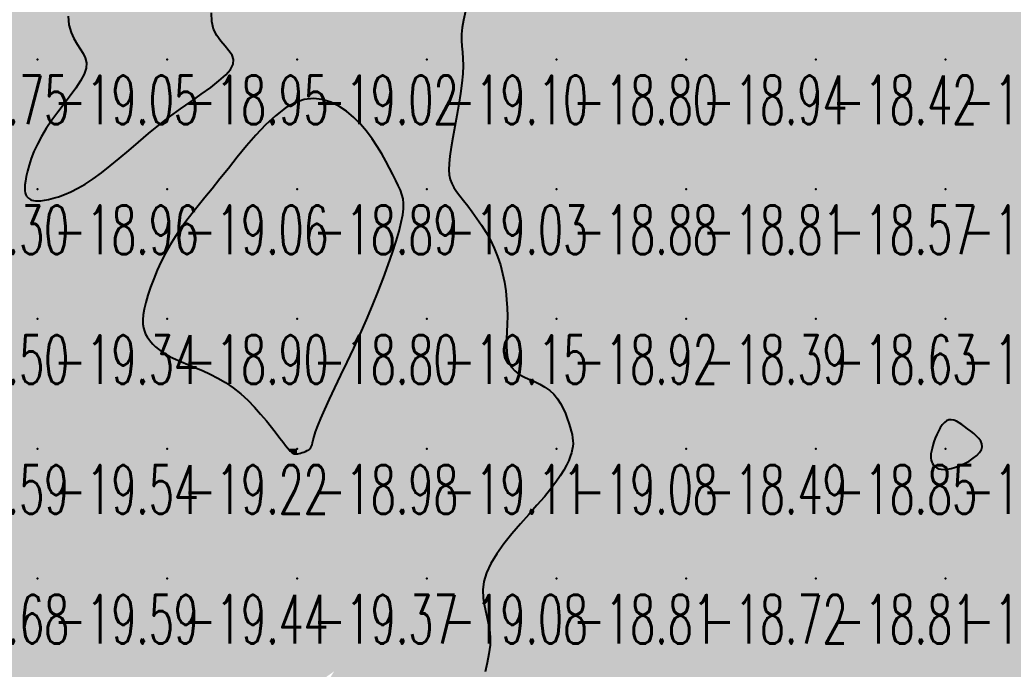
# Model space of a CAD drawing. Header units: millimetres. Extents: x 88261 to 90953, y 390274 to 392322.
# Drawn here: x 89158.9 to 89235.5, y 391890.3 to 391940.3 of the extents above; entities that cross this region are included whole.
import ezdxf
from ezdxf.enums import TextEntityAlignment as Align

# ---------------------------------------------------------------- set-up
doc = ezdxf.new("R2010")
doc.units = ezdxf.units.MM
doc.header["$LTSCALE"] = 25
for name, color, linetype in [('CN_03_00', 7, 'Continuous'), ('COTEAlt', 7, 'Continuous'), ('TN_COLORIAGE', 7, 'Continuous')]:
    doc.layers.add(name, color=color, linetype=linetype)
doc.styles.add('Simplex 1.0', font='Simplex.shx', dxfattribs={"width": 0.99, "height": 2.5})
doc.styles.get("Standard").update_dxf_attribs({"font": 'times.ttf'})

# ---------------------------------------------------------------- blocks, each defined once
blk = doc.blocks.new('COTE')
at = {"color": 0}
blk.add_point((0, 0), dxfattribs=at)
at = {"layer": 'COTEAlt'}
blk.add_attdef('ALT', text='', height=3.75, dxfattribs=at).set_placement((1.25, -1.25), align=Align.TOP_LEFT)

msp = doc.modelspace()

# ---------------------------------------------------------------- linework, layer by layer
at = {"layer": 'CN_03_00', "elevation": -19, "flags": 128}
for points in [[(89162.595, 391940.57), (89162.669, 391939.894), (89162.825, 391939.32), (89163.042, 391938.835), (89163.289, 391938.416), (89163.538, 391938.043), (89163.761, 391937.694), (89163.929, 391937.346), (89164.014, 391936.98), (89163.987, 391936.572), (89163.829, 391936.107), (89163.555, 391935.589), (89163.191, 391935.027), (89162.764, 391934.433), (89162.297, 391933.814), (89161.817, 391933.182), (89161.349, 391932.546), (89160.918, 391931.915), (89160.545, 391931.298), (89160.23, 391930.702), (89159.969, 391930.133), (89159.756, 391929.594), (89159.589, 391929.093), (89159.461, 391928.634), (89159.369, 391928.223), (89159.307, 391927.865), (89159.272, 391927.564), (89159.261, 391927.314), (89159.271, 391927.111), (89159.299, 391926.947), (89159.342, 391926.815), (89159.398, 391926.71), (89159.465, 391926.624), (89159.538, 391926.552), (89159.618, 391926.488), (89159.708, 391926.432), (89159.813, 391926.387), (89159.94, 391926.355), (89160.094, 391926.337), (89160.281, 391926.336), (89160.505, 391926.352), (89160.773, 391926.389), (89161.09, 391926.449), (89161.09, 391926.449), (89161.453, 391926.537), (89161.862, 391926.66), (89162.314, 391926.825), (89162.808, 391927.039), (89163.342, 391927.307), (89163.913, 391927.636), (89164.521, 391928.034), (89165.163, 391928.502), (89165.836, 391929.033), (89166.54, 391929.612), (89167.271, 391930.228), (89168.027, 391930.869), (89168.807, 391931.52), (89169.608, 391932.17), (89170.428, 391932.806), (89171.26, 391933.418), (89172.083, 391934.002), (89172.87, 391934.557), (89173.594, 391935.082), (89174.229, 391935.575), (89174.749, 391936.037), (89175.127, 391936.465), (89175.337, 391936.859), (89175.363, 391937.22), (89175.238, 391937.562), (89175.003, 391937.902), (89174.701, 391938.256), (89174.374, 391938.642), (89174.066, 391939.075), (89173.819, 391939.572), (89173.675, 391940.151), (89173.666, 391940.823)], [(89193.24, 391940.938), (89193.072, 391940.268), (89192.974, 391939.685), (89192.933, 391939.17), (89192.934, 391938.699), (89192.962, 391938.246), (89193, 391937.787), (89193.034, 391937.299), (89193.048, 391936.755), (89193.026, 391936.133), (89192.957, 391935.415), (89192.848, 391934.621), (89192.711, 391933.778), (89192.559, 391932.913), (89192.402, 391932.054), (89192.253, 391931.228), (89192.123, 391930.463), (89192.024, 391929.785), (89191.966, 391929.214), (89191.952, 391928.738), (89191.981, 391928.336), (89192.053, 391927.989), (89192.17, 391927.676), (89192.33, 391927.377), (89192.536, 391927.071), (89192.786, 391926.738), (89193.079, 391926.363), (89193.406, 391925.944), (89193.755, 391925.484), (89194.117, 391924.987), (89194.479, 391924.456), (89194.83, 391923.894), (89195.16, 391923.304), (89195.456, 391922.691), (89195.711, 391922.056), (89195.925, 391921.405), (89196.099, 391920.744), (89196.236, 391920.078), (89196.338, 391919.411), (89196.408, 391918.75), (89196.448, 391918.099), (89196.46, 391917.463), (89196.449, 391916.849), (89196.426, 391916.26), (89196.404, 391915.701), (89196.396, 391915.178), (89196.416, 391914.693), (89196.477, 391914.253), (89196.591, 391913.861), (89196.773, 391913.522), (89197.031, 391913.238), (89197.352, 391912.998), (89197.722, 391912.789), (89198.124, 391912.598), (89198.542, 391912.411), (89198.96, 391912.215), (89199.361, 391911.995), (89199.729, 391911.74), (89200.053, 391911.439), (89200.331, 391911.099), (89200.57, 391910.733), (89200.772, 391910.351), (89200.942, 391909.964), (89201.083, 391909.584), (89201.201, 391909.222), (89201.299, 391908.889), (89201.38, 391908.594), (89201.445, 391908.33), (89201.491, 391908.09), (89201.518, 391907.864), (89201.524, 391907.644), (89201.508, 391907.422), (89201.469, 391907.188), (89201.406, 391906.935), (89201.316, 391906.653), (89201.192, 391906.339), (89201.027, 391905.989), (89200.813, 391905.597), (89200.543, 391905.161), (89200.208, 391904.676), (89199.8, 391904.138), (89199.313, 391903.543), (89198.744, 391902.889), (89198.118, 391902.188), (89197.464, 391901.451), (89196.813, 391900.692), (89196.196, 391899.923), (89195.641, 391899.158), (89195.18, 391898.41), (89194.843, 391897.691), (89194.649, 391897.01), (89194.58, 391896.364), (89194.606, 391895.743), (89194.698, 391895.141), (89194.827, 391894.547), (89194.962, 391893.955), (89195.075, 391893.355), (89195.136, 391892.741), (89195.124, 391892.104), (89195.044, 391891.445), (89194.912, 391890.763), (89194.742, 391890.059)]]:
    msp.add_lwpolyline(points, dxfattribs=at)
at = {"layer": 'CN_03_00', "flags": 128}
for points, elevation in [([(89175.905, 391911.472), (89176.449, 391910.973), (89176.964, 391910.449), (89177.444, 391909.919), (89177.885, 391909.398), (89178.283, 391908.904), (89178.634, 391908.453), (89178.931, 391908.062), (89179.174, 391907.744), (89179.367, 391907.494), (89179.517, 391907.303), (89179.633, 391907.163), (89179.719, 391907.062), (89179.785, 391906.994), (89179.837, 391906.949), (89179.883, 391906.917), (89179.928, 391906.892), (89179.975, 391906.871), (89180.026, 391906.856), (89180.084, 391906.847), (89180.15, 391906.845), (89180.225, 391906.849), (89180.312, 391906.86), (89180.412, 391906.88), (89180.527, 391906.907), (89180.651, 391906.942), (89180.781, 391906.986), (89180.91, 391907.038), (89181.033, 391907.099), (89181.146, 391907.168), (89181.242, 391907.245), (89181.317, 391907.331), (89181.368, 391907.429), (89181.406, 391907.549), (89181.443, 391907.707), (89181.493, 391907.917), (89181.568, 391908.194), (89181.681, 391908.553), (89181.847, 391909.007), (89182.077, 391909.572), (89182.38, 391910.257), (89182.749, 391911.05), (89183.169, 391911.936), (89183.629, 391912.899), (89184.116, 391913.921), (89184.616, 391914.987), (89185.117, 391916.08), (89185.607, 391917.184), (89186.073, 391918.283), (89186.51, 391919.364), (89186.914, 391920.412), (89187.281, 391921.414), (89187.605, 391922.356), (89187.883, 391923.224), (89188.11, 391924.005), (89188.282, 391924.685), (89188.396, 391925.256), (89188.455, 391925.735), (89188.462, 391926.144), (89188.421, 391926.504), (89188.336, 391926.839), (89188.212, 391927.17), (89188.051, 391927.52), (89187.859, 391927.91), (89187.637, 391928.357), (89187.386, 391928.856), (89187.103, 391929.393), (89186.785, 391929.957), (89186.432, 391930.537), (89186.041, 391931.12), (89185.61, 391931.695), (89185.137, 391932.249), (89184.621, 391932.77), (89184.065, 391933.239), (89183.472, 391933.638), (89182.846, 391933.946), (89182.189, 391934.145), (89181.506, 391934.215), (89180.799, 391934.138), (89180.073, 391933.893), (89179.331, 391933.471), (89178.58, 391932.894), (89177.827, 391932.197), (89177.081, 391931.41), (89176.348, 391930.567), (89175.637, 391929.701), (89174.955, 391928.843), (89174.309, 391928.027), (89173.706, 391927.276), (89173.143, 391926.586), (89172.619, 391925.943), (89172.13, 391925.334), (89171.673, 391924.744), (89171.246, 391924.161), (89170.845, 391923.571), (89170.468, 391922.961), (89170.112, 391922.321), (89169.78, 391921.66), (89169.475, 391920.992), (89169.201, 391920.329), (89168.96, 391919.685), (89168.755, 391919.072), (89168.591, 391918.503), (89168.471, 391917.992), (89168.396, 391917.548), (89168.363, 391917.166), (89168.369, 391916.837), (89168.408, 391916.552), (89168.478, 391916.303), (89168.574, 391916.08), (89168.691, 391915.876), (89168.826, 391915.681), (89168.976, 391915.489), (89169.145, 391915.296), (89169.338, 391915.104), (89169.562, 391914.912), (89169.822, 391914.719), (89170.123, 391914.526), (89170.471, 391914.333), (89170.873, 391914.138), (89171.33, 391913.94), (89171.835, 391913.735), (89172.38, 391913.514), (89172.953, 391913.27), (89173.545, 391912.997), (89174.146, 391912.688), (89174.746, 391912.334), (89175.336, 391911.93), (89175.905, 391911.472)], -19), ([(89230.996, 391905.812), (89231.346, 391905.945), (89231.703, 391906.109), (89232.05, 391906.298), (89232.371, 391906.505), (89232.649, 391906.725), (89232.868, 391906.951), (89233.011, 391907.177), (89233.068, 391907.398), (89233.045, 391907.613), (89232.955, 391907.823), (89232.811, 391908.026), (89232.626, 391908.224), (89232.411, 391908.415), (89232.179, 391908.601), (89231.943, 391908.78), (89231.713, 391908.953), (89231.491, 391909.112), (89231.278, 391909.251), (89231.072, 391909.362), (89230.873, 391909.438), (89230.682, 391909.473), (89230.498, 391909.459), (89230.321, 391909.389), (89230.151, 391909.259), (89229.989, 391909.077), (89229.837, 391908.854), (89229.696, 391908.6), (89229.566, 391908.328), (89229.45, 391908.047), (89229.349, 391907.77), (89229.264, 391907.506), (89229.196, 391907.265), (89229.147, 391907.047), (89229.115, 391906.85), (89229.101, 391906.671), (89229.107, 391906.508), (89229.131, 391906.359), (89229.175, 391906.221), (89229.238, 391906.094), (89229.321, 391905.974), (89229.427, 391905.866), (89229.558, 391905.775), (89229.716, 391905.704), (89229.904, 391905.658), (89230.123, 391905.641), (89230.377, 391905.659), (89230.669, 391905.715), (89230.996, 391905.812)], -18)]:
    msp.add_lwpolyline(points, close=True, dxfattribs=dict(at, elevation=elevation))
at = {"layer": 'TN_COLORIAGE', "color": 213}
for points in [[(89150.249, 391937.239, -19.146), (89160.249, 391937.239, -19.146), (89160.249, 391947.239, -19.146)], [(89150.249, 391947.239, -19.146), (89150.249, 391937.239, -19.146), (89160.249, 391947.239, -19.146)], [(89160.249, 391947.239, -19), (89163.605, 391947.239, -19), (89160.249, 391937.239, -19), (89161.73, 391938.721, -19)], [(89180.249, 391947.239, -19), (89172.117, 391939.107, -19), (89180.249, 391937.239, -19), (89177.414, 391937.239, -19)], [(89176.171, 391947.239, -19.199), (89172.117, 391939.107, -19.199), (89180.249, 391947.239, -19.199)], [(89180.249, 391947.239, -19.463), (89180.249, 391937.239, -19.463), (89190.249, 391947.239, -19.463)], [(89180.249, 391937.239, -19.463), (89190.249, 391937.239, -19.463), (89190.249, 391947.239, -19.463)], [(89190.249, 391947.239, -19), (89195.69, 391947.239, -19), (89190.249, 391937.239, -19), (89192.292, 391939.282, -19)], [(89192.292, 391939.282, -19.1), (89193.574, 391937.239, -19.1), (89190.249, 391937.239, -19.1)], [(89161.73, 391938.721, -19.05), (89165.486, 391937.239, -19.05), (89160.249, 391937.239, -19.05)], [(89150.249, 391937.239, -19.05), (89150.249, 391927.239, -19.05), (89160.249, 391937.239, -19.05)], [(89150.249, 391927.239, -19), (89159.027, 391927.239, -19), (89160.249, 391937.239, -19), (89160.249, 391931.752, -19)], [(89165.486, 391937.239, -19.05), (89160.249, 391931.752, -19.05), (89160.249, 391937.239, -19.05)], [(89170.249, 391927.239, -19), (89173.839, 391927.239, -19), (89180.249, 391937.239, -19), (89180.249, 391935.881, -19)], [(89170.249, 391927.239, -19), (89170.249, 391933.09, -19), (89180.249, 391937.239, -19), (89177.414, 391937.239, -19)], [(89190.249, 391937.239, -19), (89185.603, 391932.594, -19), (89180.249, 391937.239, -19), (89180.249, 391935.881, -19)], [(89190.249, 391937.239, -19), (89185.603, 391932.594, -19), (89190.249, 391927.239, -19), (89188.158, 391927.239, -19)], [(89190.249, 391937.239, -19), (89193.574, 391937.239, -19), (89190.249, 391927.239, -19), (89191.567, 391928.557, -19)], [(89170.249, 391933.09, -19.064), (89164.157, 391927.239, -19.064), (89170.249, 391927.239, -19.064)], [(89191.567, 391928.557, -19.03), (89192.305, 391927.239, -19.03), (89190.249, 391927.239, -19.03)], [(89150.249, 391917.239, -19), (89159.489, 391926.479, -19), (89150.249, 391927.239, -19), (89159.027, 391927.239, -19)], [(89160.249, 391917.239, -19), (89167.973, 391917.239, -19), (89170.249, 391927.239, -19), (89170.249, 391923.321, -19)], [(89160.249, 391917.239, -19), (89160.249, 391926.154, -19), (89170.249, 391927.239, -19), (89164.157, 391927.239, -19)], [(89173.839, 391927.239, -19.064), (89170.249, 391923.321, -19.064), (89170.249, 391927.239, -19.064)], [(89190.249, 391917.239, -19), (89185.869, 391917.239, -19), (89190.249, 391927.239, -19), (89188.917, 391925.907, -19)], [(89188.917, 391925.907, -19.03), (89188.158, 391927.239, -19.03), (89190.249, 391927.239, -19.03)], [(89190.249, 391917.239, -19), (89195.926, 391922.916, -19), (89190.249, 391927.239, -19), (89192.305, 391927.239, -19)], [(89150.249, 391917.239, -19), (89159.489, 391926.479, -19), (89160.249, 391917.239, -19), (89160.249, 391926.154, -19)], [(89195.926, 391922.916, -19.154), (89196.731, 391917.239, -19.154), (89190.249, 391917.239, -19.154)], [(89150.249, 391917.239, -19.339), (89150.249, 391907.239, -19.339), (89160.249, 391917.239, -19.339)], [(89150.249, 391907.239, -19.339), (89160.249, 391907.239, -19.339), (89160.249, 391917.239, -19.339)], [(89160.249, 391907.239, -19), (89168.684, 391915.674, -19), (89160.249, 391917.239, -19), (89167.973, 391917.239, -19)], [(89185.869, 391917.239, -19.154), (89181.248, 391908.238, -19.154), (89190.249, 391917.239, -19.154)], [(89190.249, 391917.239, -19), (89181.248, 391908.238, -19), (89190.249, 391907.239, -19), (89181.601, 391907.239, -19)], [(89190.249, 391917.239, -19), (89196.731, 391917.239, -19), (89190.249, 391907.239, -19), (89195.915, 391912.906, -19)], [(89160.249, 391907.239, -19), (89168.684, 391915.674, -19), (89170.249, 391907.239, -19), (89170.249, 391914.151, -19)], [(89175.557, 391912.547, -19.223), (89170.249, 391914.151, -19.223), (89170.249, 391907.239, -19.223)], [(89175.557, 391912.547, -19.223), (89179.539, 391907.239, -19.223), (89170.249, 391907.239, -19.223)], [(89190.249, 391907.239, -19), (89195.915, 391912.906, -19), (89200.249, 391907.239, -19), (89200.249, 391912.269, -19)], [(89201.466, 391908.457, -19.085), (89200.249, 391912.269, -19.085), (89200.249, 391907.239, -19.085)], [(89201.466, 391908.457, -19.085), (89201.68, 391907.239, -19.085), (89200.249, 391907.239, -19.085)], [(89150.249, 391907.239, -19.538), (89150.249, 391897.239, -19.538), (89160.249, 391907.239, -19.538)], [(89150.249, 391897.239, -19.538), (89160.249, 391897.239, -19.538), (89160.249, 391907.239, -19.538)], [(89160.249, 391897.239, -19.223), (89170.249, 391897.239, -19.223), (89170.249, 391907.239, -19.223)], [(89160.249, 391907.239, -19.223), (89160.249, 391897.239, -19.223), (89170.249, 391907.239, -19.223)], [(89170.249, 391897.239, -19), (89179.877, 391906.868, -19), (89170.249, 391907.239, -19), (89179.539, 391907.239, -19)], [(89180.249, 391897.239, -19.109), (89190.249, 391897.239, -19.109), (89190.249, 391907.239, -19.109)], [(89180.249, 391897.239, -19), (89180.249, 391906.793, -19), (89190.249, 391907.239, -19), (89181.601, 391907.239, -19)], [(89190.249, 391907.239, -19.085), (89190.249, 391897.239, -19.085), (89200.249, 391907.239, -19.085)], [(89200.249, 391907.239, -19), (89200.249, 391904.194, -19), (89190.249, 391897.239, -19), (89193.202, 391897.239, -19)], [(89201.68, 391907.239, -19.085), (89200.249, 391904.194, -19.085), (89200.249, 391907.239, -19.085)], [(89170.249, 391897.239, -19), (89179.877, 391906.868, -19), (89180.249, 391897.239, -19), (89180.249, 391906.793, -19)], [(89150.249, 391897.239, -19.589), (89150.249, 391887.239, -19.589), (89160.249, 391897.239, -19.589)], [(89150.249, 391887.239, -19.589), (89160.249, 391887.239, -19.589), (89160.249, 391897.239, -19.589)], [(89160.249, 391897.239, -19.442), (89160.249, 391887.239, -19.442), (89170.249, 391897.239, -19.442)], [(89160.249, 391887.239, -19.442), (89170.249, 391887.239, -19.442), (89170.249, 391897.239, -19.442)], [(89180.249, 391897.239, -19), (89180.249, 391888.056, -19), (89170.249, 391887.239, -19), (89179.265, 391887.239, -19)], [(89170.249, 391897.239, -19.365), (89170.249, 391887.239, -19.365), (89180.249, 391897.239, -19.365)], [(89180.249, 391897.239, -19), (89180.249, 391888.056, -19), (89190.249, 391897.239, -19), (89183.113, 391890.103, -19)], [(89190.249, 391887.239, -19), (89181.353, 391887.239, -19), (89190.249, 391897.239, -19), (89183.113, 391890.103, -19)], [(89190.249, 391887.239, -19), (89196.001, 391892.992, -19), (89190.249, 391897.239, -19), (89193.202, 391897.239, -19)], [(89193.613, 391887.239, -19.261), (89196.001, 391892.992, -19.261), (89190.249, 391887.239, -19.261)]]:
    msp.add_solid(points, dxfattribs=at)
at = {"layer": 'TN_COLORIAGE', "color": 203}
for points in [[(89165.486, 391937.239, -18.712), (89161.73, 391938.721, -18.712), (89170.249, 391937.239, -18.712), (89170.249, 391947.239, -18.712)], [(89161.73, 391938.721, -18.712), (89163.605, 391947.239, -18.712), (89170.249, 391947.239, -18.712)], [(89172.117, 391939.107, -18.712), (89176.171, 391947.239, -18.712), (89170.249, 391937.239, -18.712), (89170.249, 391947.239, -18.712)], [(89192.292, 391939.282, -18.612), (89195.69, 391947.239, -18.612), (89200.249, 391947.239, -18.612)], [(89193.574, 391937.239, -18.612), (89192.292, 391939.282, -18.612), (89200.249, 391937.239, -18.612), (89200.249, 391947.239, -18.612)], [(89200.249, 391947.239, -18.562), (89200.249, 391937.239, -18.562), (89210.249, 391947.239, -18.562)], [(89200.249, 391937.239, -18.562), (89210.249, 391937.239, -18.562), (89210.249, 391947.239, -18.562)], [(89210.249, 391937.239, -18.829), (89220.249, 391937.239, -18.829), (89220.249, 391947.239, -18.829)], [(89210.249, 391947.239, -18.829), (89210.249, 391937.239, -18.829), (89220.249, 391947.239, -18.829)], [(89220.249, 391947.239, -18.274), (89220.249, 391937.239, -18.274), (89230.249, 391947.239, -18.274)], [(89220.249, 391937.239, -18.274), (89230.249, 391937.239, -18.274), (89230.249, 391947.239, -18.274)], [(89230.249, 391937.239, -18.422), (89240.249, 391937.239, -18.422), (89240.249, 391947.239, -18.422)], [(89230.249, 391947.239, -18.422), (89230.249, 391937.239, -18.422), (89240.249, 391947.239, -18.422)], [(89177.414, 391937.239, -18.954), (89172.117, 391939.107, -18.954), (89170.249, 391937.239, -18.954)], [(89160.249, 391931.752, -18.954), (89165.486, 391937.239, -18.954), (89160.249, 391927.239, -18.954), (89170.249, 391937.239, -18.954)], [(89164.157, 391927.239, -18.954), (89170.249, 391933.09, -18.954), (89160.249, 391927.239, -18.954), (89170.249, 391937.239, -18.954)], [(89177.414, 391937.239, -18.954), (89170.249, 391933.09, -18.954), (89170.249, 391937.239, -18.954)], [(89191.567, 391928.557, -18.8), (89193.574, 391937.239, -18.8), (89200.249, 391937.239, -18.8)], [(89192.305, 391927.239, -18.8), (89191.567, 391928.557, -18.8), (89200.249, 391927.239, -18.8), (89200.249, 391937.239, -18.8)], [(89200.249, 391927.239, -18.944), (89210.249, 391927.239, -18.944), (89210.249, 391937.239, -18.944)], [(89200.249, 391937.239, -18.944), (89200.249, 391927.239, -18.944), (89210.249, 391937.239, -18.944)], [(89210.249, 391927.239, -18.419), (89220.249, 391927.239, -18.419), (89220.249, 391937.239, -18.419)], [(89210.249, 391937.239, -18.419), (89210.249, 391927.239, -18.419), (89220.249, 391937.239, -18.419)], [(89220.249, 391937.239, -18.292), (89220.249, 391927.239, -18.292), (89230.249, 391937.239, -18.292)], [(89220.249, 391927.239, -18.292), (89230.249, 391927.239, -18.292), (89230.249, 391937.239, -18.292)], [(89230.249, 391927.239, -18.55), (89240.249, 391927.239, -18.55), (89240.249, 391937.239, -18.55)], [(89230.249, 391937.239, -18.55), (89230.249, 391927.239, -18.55), (89240.249, 391937.239, -18.55)], [(89180.249, 391935.881, -18.885), (89173.839, 391927.239, -18.885), (89180.249, 391927.239, -18.885)], [(89180.249, 391935.881, -18.885), (89185.603, 391932.594, -18.885), (89180.249, 391927.239, -18.885)], [(89188.158, 391927.239, -18.885), (89185.603, 391932.594, -18.885), (89180.249, 391927.239, -18.885)], [(89160.249, 391931.752, -18.959), (89159.027, 391927.239, -18.959), (89160.249, 391927.239, -18.959)], [(89159.027, 391927.239, -18.959), (89159.489, 391926.479, -18.959), (89160.249, 391927.239, -18.959)], [(89160.249, 391926.154, -18.959), (89159.489, 391926.479, -18.959), (89160.249, 391927.239, -18.959)], [(89164.157, 391927.239, -18.959), (89160.249, 391926.154, -18.959), (89160.249, 391927.239, -18.959)], [(89170.249, 391917.239, -18.885), (89180.249, 391917.239, -18.885), (89180.249, 391927.239, -18.885)], [(89170.249, 391923.321, -18.885), (89173.839, 391927.239, -18.885), (89170.249, 391917.239, -18.885), (89180.249, 391927.239, -18.885)], [(89188.158, 391927.239, -18.803), (89188.917, 391925.907, -18.803), (89180.249, 391927.239, -18.803), (89180.249, 391917.239, -18.803)], [(89192.305, 391927.239, -18.883), (89195.926, 391922.916, -18.883), (89200.249, 391927.239, -18.883)], [(89196.731, 391917.239, -18.883), (89195.926, 391922.916, -18.883), (89200.249, 391917.239, -18.883), (89200.249, 391927.239, -18.883)], [(89200.249, 391917.239, -18.809), (89210.249, 391917.239, -18.809), (89210.249, 391927.239, -18.809)], [(89200.249, 391927.239, -18.809), (89200.249, 391917.239, -18.809), (89210.249, 391927.239, -18.809)], [(89210.249, 391927.239, -18.574), (89210.249, 391917.239, -18.574), (89220.249, 391927.239, -18.574)], [(89210.249, 391917.239, -18.574), (89220.249, 391917.239, -18.574), (89220.249, 391927.239, -18.574)], [(89220.249, 391927.239, -18.679), (89220.249, 391917.239, -18.679), (89230.249, 391927.239, -18.679)], [(89220.249, 391917.239, -18.679), (89230.249, 391917.239, -18.679), (89230.249, 391927.239, -18.679)], [(89230.249, 391927.239, -18.599), (89230.249, 391917.239, -18.599), (89240.249, 391927.239, -18.599)], [(89230.249, 391917.239, -18.599), (89240.249, 391917.239, -18.599), (89240.249, 391927.239, -18.599)], [(89188.917, 391925.907, -18.803), (89185.869, 391917.239, -18.803), (89180.249, 391917.239, -18.803)], [(89170.249, 391923.321, -18.9), (89167.973, 391917.239, -18.9), (89170.249, 391917.239, -18.9)], [(89167.973, 391917.239, -18.9), (89168.684, 391915.674, -18.9), (89170.249, 391917.239, -18.9)], [(89170.249, 391914.151, -18.9), (89168.684, 391915.674, -18.9), (89170.249, 391917.239, -18.9)], [(89170.249, 391914.151, -18.803), (89175.557, 391912.547, -18.803), (89170.249, 391917.239, -18.803), (89180.249, 391917.239, -18.803)], [(89179.539, 391907.239, -18.803), (89175.557, 391912.547, -18.803), (89180.249, 391907.239, -18.803), (89180.249, 391917.239, -18.803)], [(89181.248, 391908.238, -18.803), (89185.869, 391917.239, -18.803), (89180.249, 391907.239, -18.803), (89180.249, 391917.239, -18.803)], [(89195.915, 391912.906, -18.916), (89196.731, 391917.239, -18.916), (89200.249, 391917.239, -18.916)], [(89200.249, 391912.269, -18.916), (89195.915, 391912.906, -18.916), (89200.249, 391917.239, -18.916)], [(89200.249, 391912.269, -18.39), (89201.466, 391908.457, -18.39), (89200.249, 391917.239, -18.39), (89210.249, 391917.239, -18.39)], [(89201.68, 391907.239, -18.39), (89201.466, 391908.457, -18.39), (89210.249, 391907.239, -18.39), (89210.249, 391917.239, -18.39)], [(89210.249, 391917.239, -18.626), (89210.249, 391907.239, -18.626), (89220.249, 391917.239, -18.626)], [(89210.249, 391907.239, -18.626), (89220.249, 391907.239, -18.626), (89220.249, 391917.239, -18.626)], [(89220.249, 391907.239, -18), (89229.078, 391907.239, -18), (89230.249, 391917.239, -18), (89230.249, 391910.063, -18)], [(89220.249, 391917.239, -18.288), (89220.249, 391907.239, -18.288), (89230.249, 391917.239, -18.288)], [(89240.249, 391917.239, -18), (89231.854, 391908.845, -18), (89230.249, 391917.239, -18), (89230.249, 391910.063, -18)], [(89240.249, 391917.239, -18), (89231.854, 391908.845, -18), (89240.249, 391907.239, -18), (89233.991, 391907.239, -18)], [(89181.601, 391907.239, -18.983), (89181.248, 391908.238, -18.983), (89180.249, 391907.239, -18.983)], [(89179.539, 391907.239, -18.983), (89179.877, 391906.868, -18.983), (89180.249, 391907.239, -18.983)], [(89180.249, 391906.793, -18.983), (89179.877, 391906.868, -18.983), (89180.249, 391907.239, -18.983)], [(89181.601, 391907.239, -18.983), (89180.249, 391906.793, -18.983), (89180.249, 391907.239, -18.983)], [(89200.249, 391904.194, -18.494), (89201.68, 391907.239, -18.494), (89200.249, 391897.239, -18.494), (89210.249, 391907.239, -18.494)], [(89200.249, 391897.239, -18.494), (89210.249, 391897.239, -18.494), (89210.249, 391907.239, -18.494)], [(89210.249, 391897.239, -18.853), (89220.249, 391897.239, -18.853), (89220.249, 391907.239, -18.853)], [(89210.249, 391907.239, -18.853), (89210.249, 391897.239, -18.853), (89220.249, 391907.239, -18.853)], [(89220.249, 391907.239, -18), (89229.078, 391907.239, -18), (89220.249, 391897.239, -18), (89229.025, 391906.016, -18)], [(89230.249, 391897.239, -18), (89230.249, 391905.258, -18), (89240.249, 391907.239, -18), (89233.991, 391907.239, -18)], [(89230.249, 391897.239, -18.189), (89240.249, 391897.239, -18.189), (89240.249, 391907.239, -18.189)], [(89220.249, 391897.239, -18), (89229.025, 391906.016, -18), (89230.249, 391897.239, -18), (89230.249, 391905.258, -18)], [(89193.202, 391897.239, -18.807), (89200.249, 391904.194, -18.807), (89200.249, 391897.239, -18.807)], [(89193.202, 391897.239, -18.807), (89196.001, 391892.992, -18.807), (89200.249, 391897.239, -18.807)], [(89196.001, 391892.992, -18.484), (89193.613, 391887.239, -18.484), (89200.249, 391897.239, -18.484), (89200.249, 391887.239, -18.484)], [(89200.249, 391887.239, -18.719), (89210.249, 391887.239, -18.719), (89210.249, 391897.239, -18.719)], [(89200.249, 391897.239, -18.719), (89200.249, 391887.239, -18.719), (89210.249, 391897.239, -18.719)], [(89210.249, 391887.239, -18.812), (89220.249, 391887.239, -18.812), (89220.249, 391897.239, -18.812)], [(89210.249, 391897.239, -18.812), (89210.249, 391887.239, -18.812), (89220.249, 391897.239, -18.812)], [(89220.249, 391887.239, -18.458), (89230.249, 391887.239, -18.458), (89230.249, 391897.239, -18.458)], [(89220.249, 391897.239, -18.458), (89220.249, 391887.239, -18.458), (89230.249, 391897.239, -18.458)], [(89230.249, 391897.239, -18.345), (89230.249, 391887.239, -18.345), (89240.249, 391897.239, -18.345)], [(89230.249, 391887.239, -18.345), (89240.249, 391887.239, -18.345), (89240.249, 391897.239, -18.345)]]:
    msp.add_solid(points, dxfattribs=at)
at = {"layer": 'TN_COLORIAGE', "color": 193}
for points in [[(89230.249, 391910.063, -17.887), (89229.078, 391907.239, -17.887), (89230.249, 391907.239, -17.887)], [(89230.249, 391910.063, -17.887), (89231.854, 391908.845, -17.887), (89230.249, 391907.239, -17.887)], [(89233.991, 391907.239, -17.887), (89231.854, 391908.845, -17.887), (89230.249, 391907.239, -17.887)], [(89229.025, 391906.016, -17.887), (89229.078, 391907.239, -17.887), (89230.249, 391907.239, -17.887)], [(89230.249, 391905.258, -17.887), (89229.025, 391906.016, -17.887), (89230.249, 391907.239, -17.887)], [(89233.991, 391907.239, -17.887), (89230.249, 391905.258, -17.887), (89230.249, 391907.239, -17.887)]]:
    msp.add_solid(points, dxfattribs=at)

# ---------------------------------------------------------------- block references
at = {"layer": 'COTEAlt'}
ref = msp.add_blockref('COTE', (89150.249, 391937.239), dxfattribs=at)
ref.add_attrib('ALT', '-19.75', dxfattribs={"height": 3.75, "style": 'Simplex 1.0', "width": 0.6}).set_placement((89151.499, 391935.989), align=Align.TOP_LEFT)
ref = msp.add_blockref('COTE', (89160.249, 391937.239), dxfattribs=at)
ref.add_attrib('ALT', '-19.05', dxfattribs={"height": 3.75, "style": 'Simplex 1.0', "width": 0.6}).set_placement((89161.499, 391935.989), align=Align.TOP_LEFT)
ref = msp.add_blockref('COTE', (89170.249, 391937.239), dxfattribs=at)
ref.add_attrib('ALT', '-18.95', dxfattribs={"height": 3.75, "style": 'Simplex 1.0', "width": 0.6}).set_placement((89171.499, 391935.989), align=Align.TOP_LEFT)
ref = msp.add_blockref('COTE', (89180.249, 391937.239), dxfattribs=at)
ref.add_attrib('ALT', '-19.02', dxfattribs={"height": 3.75, "style": 'Simplex 1.0', "width": 0.6}).set_placement((89181.499, 391935.989), align=Align.TOP_LEFT)
ref = msp.add_blockref('COTE', (89190.249, 391937.239), dxfattribs=at)
ref.add_attrib('ALT', '-19.10', dxfattribs={"height": 3.75, "style": 'Simplex 1.0', "width": 0.6}).set_placement((89191.499, 391935.989), align=Align.TOP_LEFT)
ref = msp.add_blockref('COTE', (89200.249, 391937.239), dxfattribs=at)
ref.add_attrib('ALT', '-18.80', dxfattribs={"height": 3.75, "style": 'Simplex 1.0', "width": 0.6}).set_placement((89201.499, 391935.989), align=Align.TOP_LEFT)
ref = msp.add_blockref('COTE', (89210.249, 391937.239), dxfattribs=at)
ref.add_attrib('ALT', '-18.94', dxfattribs={"height": 3.75, "style": 'Simplex 1.0', "width": 0.6}).set_placement((89211.499, 391935.989), align=Align.TOP_LEFT)
ref = msp.add_blockref('COTE', (89220.249, 391937.239), dxfattribs=at)
ref.add_attrib('ALT', '-18.42', dxfattribs={"height": 3.75, "style": 'Simplex 1.0', "width": 0.6}).set_placement((89221.499, 391935.989), align=Align.TOP_LEFT)
ref = msp.add_blockref('COTE', (89230.249, 391937.239), dxfattribs=at)
ref.add_attrib('ALT', '-18.29', dxfattribs={"height": 3.75, "style": 'Simplex 1.0', "width": 0.6}).set_placement((89231.499, 391935.989), align=Align.TOP_LEFT)
ref = msp.add_blockref('COTE', (89150.249, 391927.239), dxfattribs=at)
ref.add_attrib('ALT', '-19.30', dxfattribs={"height": 3.75, "style": 'Simplex 1.0', "width": 0.6}).set_placement((89151.499, 391925.989), align=Align.TOP_LEFT)
ref = msp.add_blockref('COTE', (89160.249, 391927.239), dxfattribs=at)
ref.add_attrib('ALT', '-18.96', dxfattribs={"height": 3.75, "style": 'Simplex 1.0', "width": 0.6}).set_placement((89161.499, 391925.989), align=Align.TOP_LEFT)
ref = msp.add_blockref('COTE', (89170.249, 391927.239), dxfattribs=at)
ref.add_attrib('ALT', '-19.06', dxfattribs={"height": 3.75, "style": 'Simplex 1.0', "width": 0.6}).set_placement((89171.499, 391925.989), align=Align.TOP_LEFT)
ref = msp.add_blockref('COTE', (89180.249, 391927.239), dxfattribs=at)
ref.add_attrib('ALT', '-18.89', dxfattribs={"height": 3.75, "style": 'Simplex 1.0', "width": 0.6}).set_placement((89181.499, 391925.989), align=Align.TOP_LEFT)
ref = msp.add_blockref('COTE', (89190.249, 391927.239), dxfattribs=at)
ref.add_attrib('ALT', '-19.03', dxfattribs={"height": 3.75, "style": 'Simplex 1.0', "width": 0.6}).set_placement((89191.499, 391925.989), align=Align.TOP_LEFT)
ref = msp.add_blockref('COTE', (89200.249, 391927.239), dxfattribs=at)
ref.add_attrib('ALT', '-18.88', dxfattribs={"height": 3.75, "style": 'Simplex 1.0', "width": 0.6}).set_placement((89201.499, 391925.989), align=Align.TOP_LEFT)
ref = msp.add_blockref('COTE', (89210.249, 391927.239), dxfattribs=at)
ref.add_attrib('ALT', '-18.81', dxfattribs={"height": 3.75, "style": 'Simplex 1.0', "width": 0.6}).set_placement((89211.499, 391925.989), align=Align.TOP_LEFT)
ref = msp.add_blockref('COTE', (89220.249, 391927.239), dxfattribs=at)
ref.add_attrib('ALT', '-18.57', dxfattribs={"height": 3.75, "style": 'Simplex 1.0', "width": 0.6}).set_placement((89221.499, 391925.989), align=Align.TOP_LEFT)
ref = msp.add_blockref('COTE', (89230.249, 391927.239), dxfattribs=at)
ref.add_attrib('ALT', '-18.68', dxfattribs={"height": 3.75, "style": 'Simplex 1.0', "width": 0.6}).set_placement((89231.499, 391925.989), align=Align.TOP_LEFT)
ref = msp.add_blockref('COTE', (89150.249, 391917.239), dxfattribs=at)
ref.add_attrib('ALT', '-19.50', dxfattribs={"height": 3.75, "style": 'Simplex 1.0', "width": 0.6}).set_placement((89151.499, 391915.989), align=Align.TOP_LEFT)
ref = msp.add_blockref('COTE', (89160.249, 391917.239), dxfattribs=at)
ref.add_attrib('ALT', '-19.34', dxfattribs={"height": 3.75, "style": 'Simplex 1.0', "width": 0.6}).set_placement((89161.499, 391915.989), align=Align.TOP_LEFT)
ref = msp.add_blockref('COTE', (89170.249, 391917.239), dxfattribs=at)
ref.add_attrib('ALT', '-18.90', dxfattribs={"height": 3.75, "style": 'Simplex 1.0', "width": 0.6}).set_placement((89171.499, 391915.989), align=Align.TOP_LEFT)
ref = msp.add_blockref('COTE', (89180.249, 391917.239), dxfattribs=at)
ref.add_attrib('ALT', '-18.80', dxfattribs={"height": 3.75, "style": 'Simplex 1.0', "width": 0.6}).set_placement((89181.499, 391915.989), align=Align.TOP_LEFT)
ref = msp.add_blockref('COTE', (89190.249, 391917.239), dxfattribs=at)
ref.add_attrib('ALT', '-19.15', dxfattribs={"height": 3.75, "style": 'Simplex 1.0', "width": 0.6}).set_placement((89191.499, 391915.989), align=Align.TOP_LEFT)
ref = msp.add_blockref('COTE', (89200.249, 391917.239), dxfattribs=at)
ref.add_attrib('ALT', '-18.92', dxfattribs={"height": 3.75, "style": 'Simplex 1.0', "width": 0.6}).set_placement((89201.499, 391915.989), align=Align.TOP_LEFT)
ref = msp.add_blockref('COTE', (89210.249, 391917.239), dxfattribs=at)
ref.add_attrib('ALT', '-18.39', dxfattribs={"height": 3.75, "style": 'Simplex 1.0', "width": 0.6}).set_placement((89211.499, 391915.989), align=Align.TOP_LEFT)
ref = msp.add_blockref('COTE', (89220.249, 391917.239), dxfattribs=at)
ref.add_attrib('ALT', '-18.63', dxfattribs={"height": 3.75, "style": 'Simplex 1.0', "width": 0.6}).set_placement((89221.499, 391915.989), align=Align.TOP_LEFT)
ref = msp.add_blockref('COTE', (89230.249, 391917.239), dxfattribs=at)
ref.add_attrib('ALT', '-18.29', dxfattribs={"height": 3.75, "style": 'Simplex 1.0', "width": 0.6}).set_placement((89231.499, 391915.989), align=Align.TOP_LEFT)
ref = msp.add_blockref('COTE', (89150.249, 391907.239), dxfattribs=at)
ref.add_attrib('ALT', '-19.59', dxfattribs={"height": 3.75, "style": 'Simplex 1.0', "width": 0.6}).set_placement((89151.499, 391905.989), align=Align.TOP_LEFT)
ref = msp.add_blockref('COTE', (89160.249, 391907.239), dxfattribs=at)
ref.add_attrib('ALT', '-19.54', dxfattribs={"height": 3.75, "style": 'Simplex 1.0', "width": 0.6}).set_placement((89161.499, 391905.989), align=Align.TOP_LEFT)
ref = msp.add_blockref('COTE', (89170.249, 391907.239), dxfattribs=at)
ref.add_attrib('ALT', '-19.22', dxfattribs={"height": 3.75, "style": 'Simplex 1.0', "width": 0.6}).set_placement((89171.499, 391905.989), align=Align.TOP_LEFT)
ref = msp.add_blockref('COTE', (89180.249, 391907.239), dxfattribs=at)
ref.add_attrib('ALT', '-18.98', dxfattribs={"height": 3.75, "style": 'Simplex 1.0', "width": 0.6}).set_placement((89181.499, 391905.989), align=Align.TOP_LEFT)
ref = msp.add_blockref('COTE', (89190.249, 391907.239), dxfattribs=at)
ref.add_attrib('ALT', '-19.11', dxfattribs={"height": 3.75, "style": 'Simplex 1.0', "width": 0.6}).set_placement((89191.499, 391905.989), align=Align.TOP_LEFT)
ref = msp.add_blockref('COTE', (89200.249, 391907.239), dxfattribs=at)
ref.add_attrib('ALT', '-19.08', dxfattribs={"height": 3.75, "style": 'Simplex 1.0', "width": 0.6}).set_placement((89201.499, 391905.989), align=Align.TOP_LEFT)
ref = msp.add_blockref('COTE', (89210.249, 391907.239), dxfattribs=at)
ref.add_attrib('ALT', '-18.49', dxfattribs={"height": 3.75, "style": 'Simplex 1.0', "width": 0.6}).set_placement((89211.499, 391905.989), align=Align.TOP_LEFT)
ref = msp.add_blockref('COTE', (89220.249, 391907.239), dxfattribs=at)
ref.add_attrib('ALT', '-18.85', dxfattribs={"height": 3.75, "style": 'Simplex 1.0', "width": 0.6}).set_placement((89221.499, 391905.989), align=Align.TOP_LEFT)
ref = msp.add_blockref('COTE', (89230.249, 391907.239), dxfattribs=at)
ref.add_attrib('ALT', '-17.89', dxfattribs={"height": 3.75, "style": 'Simplex 1.0', "width": 0.6}).set_placement((89231.499, 391905.989), align=Align.TOP_LEFT)
ref = msp.add_blockref('COTE', (89150.249, 391897.239), dxfattribs=at)
ref.add_attrib('ALT', '-19.68', dxfattribs={"height": 3.75, "style": 'Simplex 1.0', "width": 0.6}).set_placement((89151.499, 391895.989), align=Align.TOP_LEFT)
ref = msp.add_blockref('COTE', (89160.249, 391897.239), dxfattribs=at)
ref.add_attrib('ALT', '-19.59', dxfattribs={"height": 3.75, "style": 'Simplex 1.0', "width": 0.6}).set_placement((89161.499, 391895.989), align=Align.TOP_LEFT)
ref = msp.add_blockref('COTE', (89170.249, 391897.239), dxfattribs=at)
ref.add_attrib('ALT', '-19.44', dxfattribs={"height": 3.75, "style": 'Simplex 1.0', "width": 0.6}).set_placement((89171.499, 391895.989), align=Align.TOP_LEFT)
ref = msp.add_blockref('COTE', (89180.249, 391897.239), dxfattribs=at)
ref.add_attrib('ALT', '-19.37', dxfattribs={"height": 3.75, "style": 'Simplex 1.0', "width": 0.6}).set_placement((89181.499, 391895.989), align=Align.TOP_LEFT)
ref = msp.add_blockref('COTE', (89190.249, 391897.239), dxfattribs=at)
ref.add_attrib('ALT', '-19.08', dxfattribs={"height": 3.75, "style": 'Simplex 1.0', "width": 0.6}).set_placement((89191.499, 391895.989), align=Align.TOP_LEFT)
ref = msp.add_blockref('COTE', (89200.249, 391897.239), dxfattribs=at)
ref.add_attrib('ALT', '-18.81', dxfattribs={"height": 3.75, "style": 'Simplex 1.0', "width": 0.6}).set_placement((89201.499, 391895.989), align=Align.TOP_LEFT)
ref = msp.add_blockref('COTE', (89210.249, 391897.239), dxfattribs=at)
ref.add_attrib('ALT', '-18.72', dxfattribs={"height": 3.75, "style": 'Simplex 1.0', "width": 0.6}).set_placement((89211.499, 391895.989), align=Align.TOP_LEFT)
ref = msp.add_blockref('COTE', (89220.249, 391897.239), dxfattribs=at)
ref.add_attrib('ALT', '-18.81', dxfattribs={"height": 3.75, "style": 'Simplex 1.0', "width": 0.6}).set_placement((89221.499, 391895.989), align=Align.TOP_LEFT)
ref = msp.add_blockref('COTE', (89230.249, 391897.239), dxfattribs=at)
ref.add_attrib('ALT', '-18.46', dxfattribs={"height": 3.75, "style": 'Simplex 1.0', "width": 0.6}).set_placement((89231.499, 391895.989), align=Align.TOP_LEFT)

doc.saveas('drawing.dxf')
